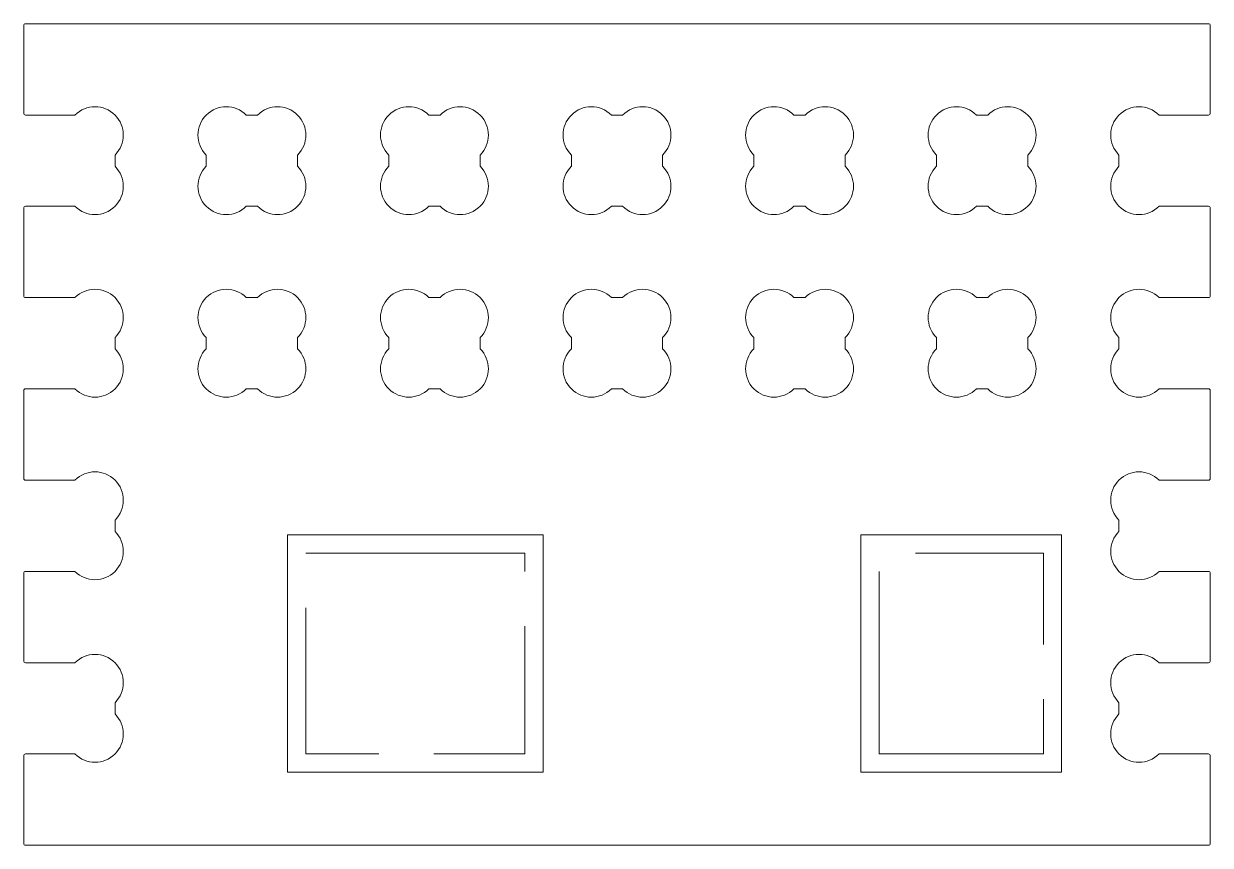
# Model space of a CAD drawing. Header units: millimetres. Extents: x -32.5 to 32.5, y -22.5 to 22.5.
import ezdxf

# ---------------------------------------------------------------- set-up
doc = ezdxf.new("R2010")
doc.units = ezdxf.units.MM
doc.linetypes.add('ACAD_ISO02W100', pattern=[15, 12, -3])
doc.layers.get('0').update_dxf_attribs({"lineweight": 0})
doc.layers.add('dimensions', color=30, linetype='ACAD_ISO02W100', lineweight=0)
doc.layers.add('holes', color=1, linetype='Continuous', lineweight=0)

msp = doc.modelspace()

# ---------------------------------------------------------------- linework, layer by layer
at = {"flags": 128}
msp.add_lwpolyline([(32.5, -12.4, -0.414214), (32.4, -12.5), (29.692, -12.5, 1), (27.5, -14.692), (27.5, -15.308, 1), (29.692, -17.5), (32.4, -17.5, -0.414214), (32.5, -17.6), (32.5, -22.4, -0.414214), (32.4, -22.5), (29.692, -22.5), (-32.4, -22.5, -0.414214), (-32.5, -22.4), (-32.5, -17.6, -0.414214), (-32.4, -17.5), (-29.692, -17.5, 1), (-27.5, -15.308), (-27.5, -14.692, 1), (-29.692, -12.5), (-32.4, -12.5, -0.414214), (-32.5, -12.4), (-32.5, -7.6, -0.414214), (-32.4, -7.5), (-29.692, -7.5, 1), (-27.5, -5.308), (-27.5, -4.692, 1), (-29.692, -2.5), (-32.4, -2.5, -0.414214), (-32.5, -2.4), (-32.5, 2.4, -0.414214), (-32.4, 2.5), (-29.692, 2.5, 1), (-27.5, 4.692), (-27.5, 5.308, 1), (-29.692, 7.5), (-32.4, 7.5, -0.414214), (-32.5, 7.6), (-32.5, 12.4, -0.414214), (-32.4, 12.5), (-29.692, 12.5, 1), (-27.5, 14.692), (-27.5, 15.308, 1), (-29.692, 17.5), (-32.4, 17.5, -0.414214), (-32.5, 17.6), (-32.5, 22.4, -0.414214), (-32.4, 22.5), (29.692, 22.5), (32.4, 22.5, -0.414214), (32.5, 22.4), (32.5, 17.6, -0.414214), (32.4, 17.5), (29.692, 17.5, 1), (27.5, 15.308), (27.5, 14.692, 1), (29.692, 12.5), (32.4, 12.5, -0.414214), (32.5, 12.4), (32.5, 7.6, -0.414214), (32.4, 7.5), (29.692, 7.5, 1), (27.5, 5.308), (27.5, 4.692, 1), (29.692, 2.5), (32.4, 2.5, -0.414214), (32.5, 2.4), (32.5, -2.4, -0.414214), (32.4, -2.5), (29.692, -2.5, 1), (27.5, -4.692), (27.5, -5.308, 1), (29.692, -7.5), (32.4, -7.5, -0.414214), (32.5, -7.6), (32.5, -12.4)], format="xyb", dxfattribs=at)
at = {"layer": 'dimensions', "flags": 128}
for points in [[(-5.042, -6.5), (-17.042, -6.5), (-17.042, -17.5), (-5.042, -17.5), (-5.042, -6.5)], [(14.356, -17.5), (23.356, -17.5), (23.356, -6.5), (14.356, -6.5), (14.356, -17.5)]]:
    msp.add_lwpolyline(points, dxfattribs=at)
at = {"layer": 'holes', "flags": 128}
for points in [[(-22.5, 14.692, 1), (-20.308, 12.5), (-19.692, 12.5, 1), (-17.5, 14.692), (-17.5, 15.308, 1), (-19.692, 17.5), (-20.308, 17.5, 1), (-22.5, 15.308), (-22.5, 14.692)], [(-12.5, 14.692, 1), (-10.308, 12.5), (-9.692, 12.5, 1), (-7.5, 14.692), (-7.5, 15.308, 1), (-9.692, 17.5), (-10.308, 17.5, 1), (-12.5, 15.308), (-12.5, 14.692)], [(-2.5, 14.692, 1), (-0.308, 12.5), (0.308, 12.5, 1), (2.5, 14.692), (2.5, 15.308, 1), (0.308, 17.5), (-0.308, 17.5, 1), (-2.5, 15.308), (-2.5, 14.692)], [(7.5, 14.692, 1), (9.692, 12.5), (10.308, 12.5, 1), (12.5, 14.692), (12.5, 15.308, 1), (10.308, 17.5), (9.692, 17.5, 1), (7.5, 15.308), (7.5, 14.692)], [(17.5, 14.692, 1), (19.692, 12.5), (20.308, 12.5, 1), (22.5, 14.692), (22.5, 15.308, 1), (20.308, 17.5), (19.692, 17.5, 1), (17.5, 15.308), (17.5, 14.692)], [(-22.5, 4.692, 1), (-20.308, 2.5), (-19.692, 2.5, 1), (-17.5, 4.692), (-17.5, 5.308, 1), (-19.692, 7.5), (-20.308, 7.5, 1), (-22.5, 5.308), (-22.5, 4.692)], [(-12.5, 4.692, 1), (-10.308, 2.5), (-9.692, 2.5, 1), (-7.5, 4.692), (-7.5, 5.308, 1), (-9.692, 7.5), (-10.308, 7.5, 1), (-12.5, 5.308), (-12.5, 4.692)], [(-2.5, 4.692, 1), (-0.308, 2.5), (0.308, 2.5, 1), (2.5, 4.692), (2.5, 5.308, 1), (0.308, 7.5), (-0.308, 7.5, 1), (-2.5, 5.308), (-2.5, 4.692)], [(7.5, 4.692, 1), (9.692, 2.5), (10.308, 2.5, 1), (12.5, 4.692), (12.5, 5.308, 1), (10.308, 7.5), (9.692, 7.5, 1), (7.5, 5.308), (7.5, 4.692)], [(17.5, 4.692, 1), (19.692, 2.5), (20.308, 2.5, 1), (22.5, 4.692), (22.5, 5.308, 1), (20.308, 7.5), (19.692, 7.5, 1), (17.5, 5.308), (17.5, 4.692)]]:
    msp.add_lwpolyline(points, format="xyb", dxfattribs=at)
for points in [[(-4.042, -5.5), (-18.042, -5.5), (-18.042, -18.5), (-4.042, -18.5), (-4.042, -5.5)], [(13.356, -18.5), (24.356, -18.5), (24.356, -5.5), (13.356, -5.5), (13.356, -18.5)]]:
    msp.add_lwpolyline(points, dxfattribs=at)

doc.saveas('drawing.dxf')
